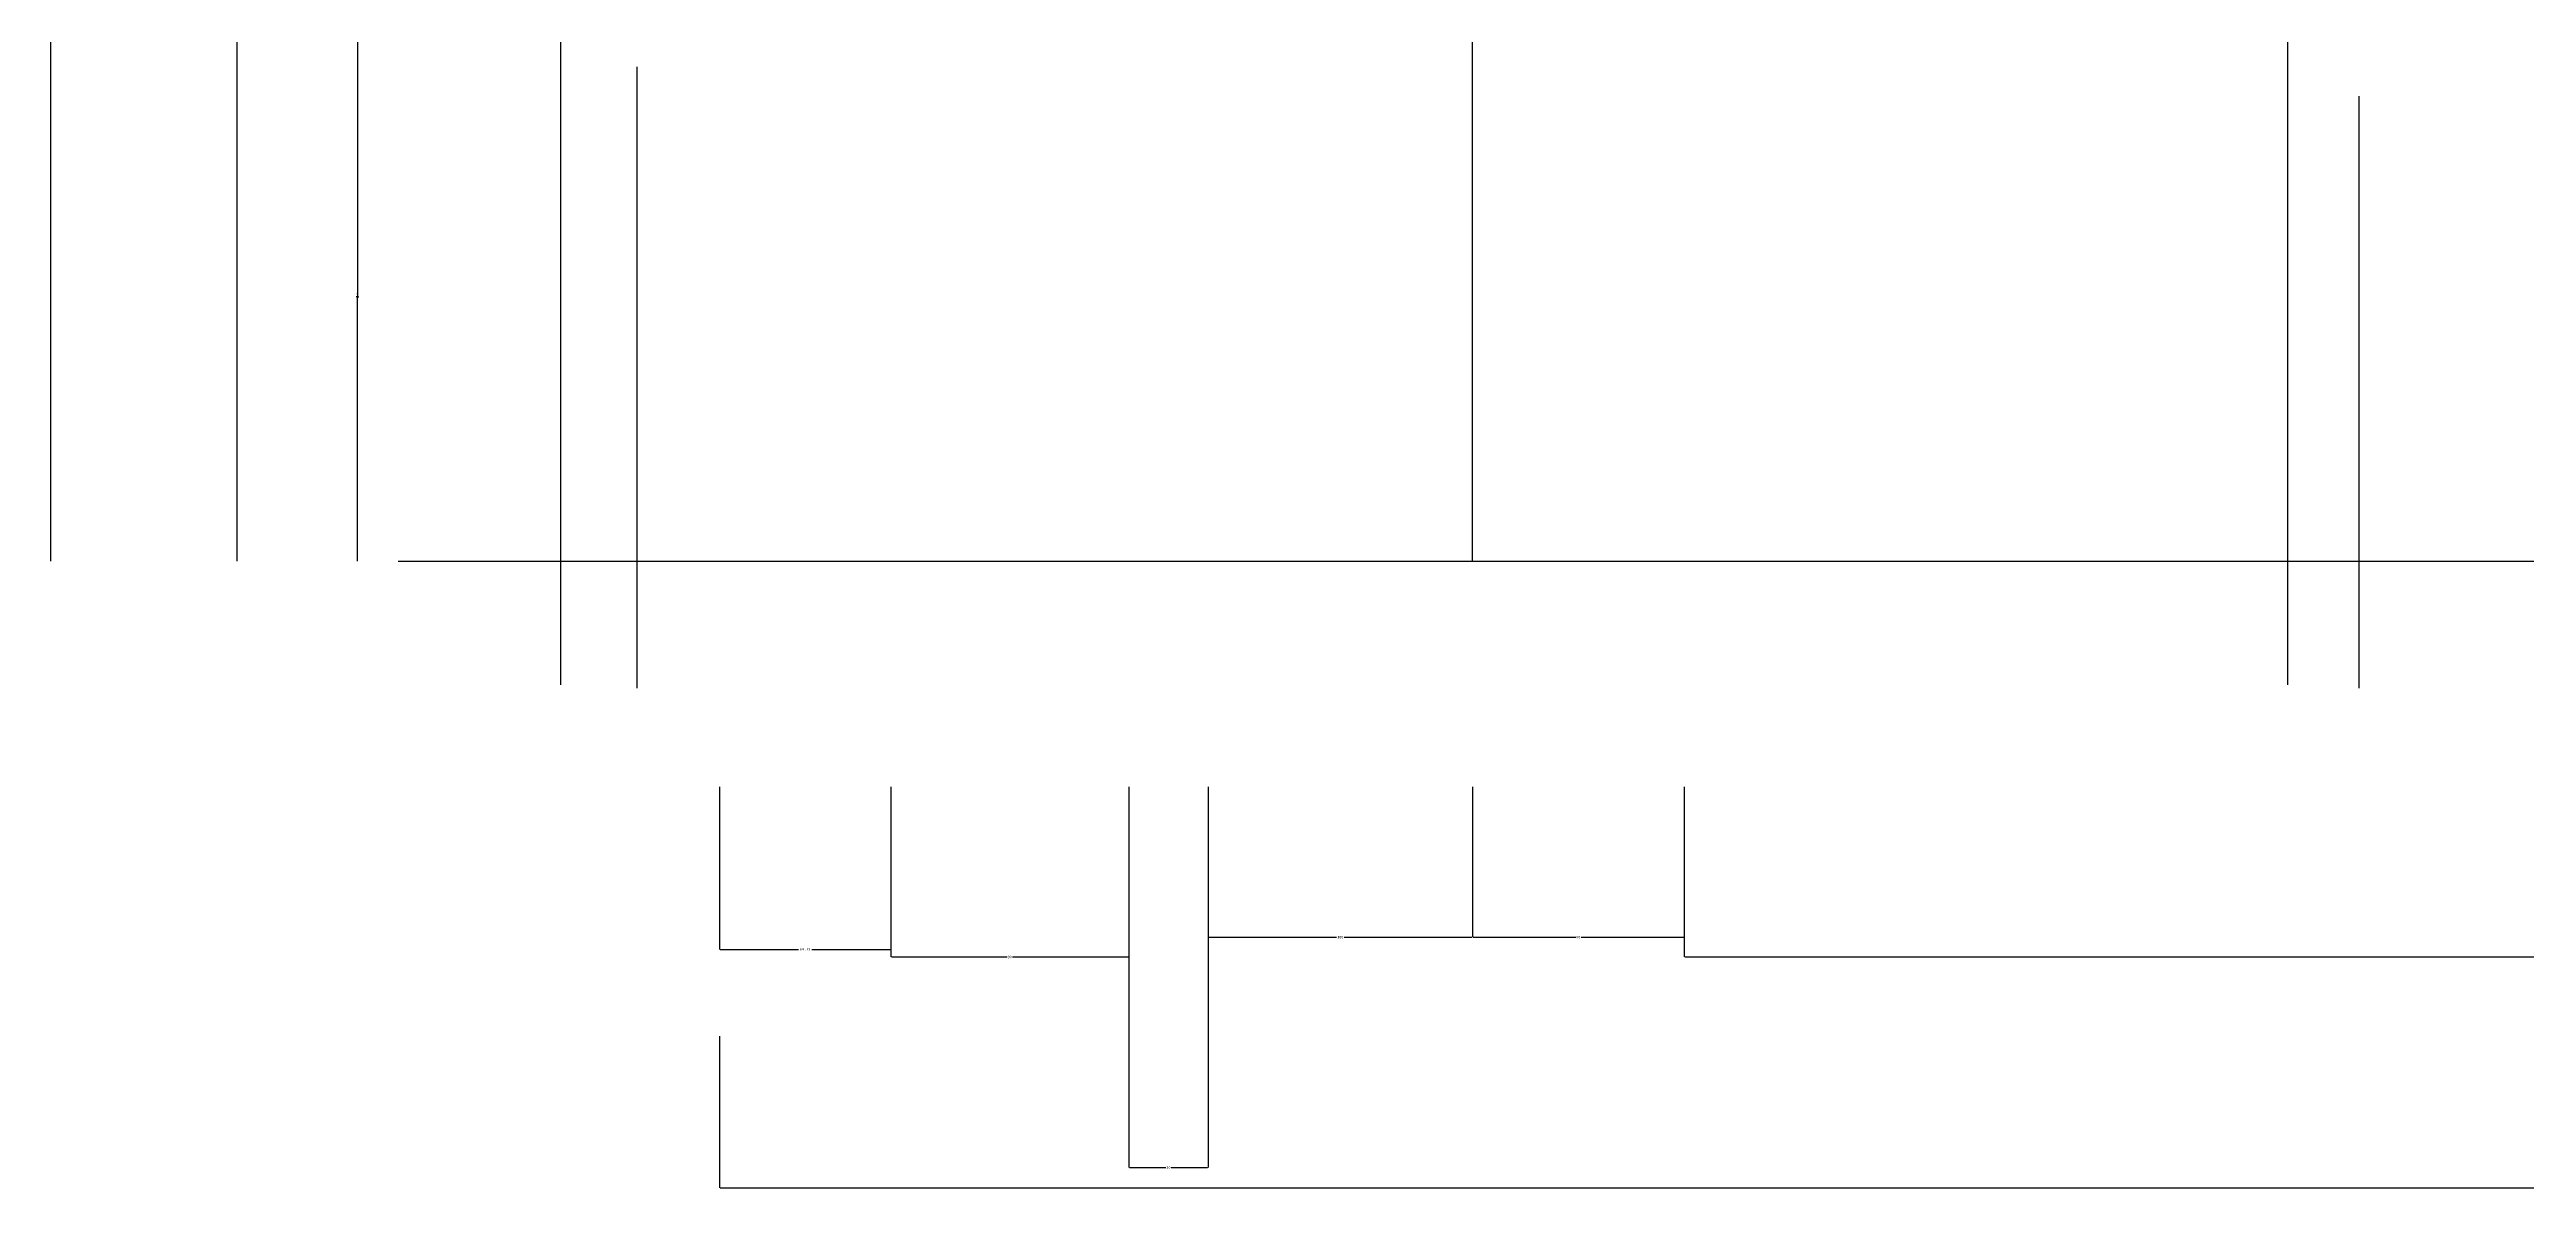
# Model space of a CAD drawing. Header units: metres. Extents: x 38 to 3506, y 780 to 4811.
# Drawn here: x 38 to 975, y 1047 to 1478 of the extents above; entities that cross this region are included whole.
import ezdxf

# ---------------------------------------------------------------- set-up
doc = ezdxf.new("R2010")
doc.units = ezdxf.units.M
for name, color, linetype in [('2', 2, 'Continuous'), ('3', 3, 'Continuous'), ('4', 4, 'Continuous'), ('BH', 3, 'Continuous'), ('DIM', 3, 'Continuous')]:
    doc.layers.add(name, color=color, linetype=linetype)
doc.dimstyles.get("Standard").update_dxf_attribs({"dimtxt": 2.5, "dimasz": 2.5, "dimexe": 1.25, "dimexo": 0.625, "dimtad": 1, "dimcen": 2.5, "dimazin": 3, "dimtfac": 1, "dimtmove": 0, "dimatfit": 3})

# ---------------------------------------------------------------- blocks, each defined once
blk = doc.blocks.new('*D3')
for p, q in [((656.48, 1199.44), (656.48, 1135.05)), ((1496.48, 1199.44), (1496.48, 1135.05)), ((656.73, 1135.05), (1074.98, 1135.05)), ((1077.98, 1135.05), (1496.23, 1135.05))]:
    blk.add_line(p, q)
at = {"layer": 'Defpoints'}
for p in [(656.48, 1199.44), (1496.48, 1199.44), (656.48, 1135.05)]:
    blk.add_point(p, dxfattribs=at)
at = {"layer": '3', "insert": (1076.48, 1135.05), "char_height": 1, "attachment_point": 5}
blk.add_mtext('840', dxfattribs=at)
blk = doc.blocks.new('*D4')
for p, q in [((291.76, 1105.05), (291.76, 1047.77)), ((1861.2, 1105.05), (1861.2, 1047.77)), ((292.01, 1047.77), (1074.48, 1047.77)), ((1078.48, 1047.77), (1860.95, 1047.77))]:
    blk.add_line(p, q)
at = {"layer": 'Defpoints'}
for p in [(291.76, 1105.05), (1861.2, 1105.05), (291.76, 1047.77)]:
    blk.add_point(p, dxfattribs=at)
at = {"layer": '3', "insert": (1076.48, 1047.77), "char_height": 1, "attachment_point": 5}
blk.add_mtext('1570', dxfattribs=at)
blk = doc.blocks.new('*D7')
for p, q in [((38.89, 4229.52), (38.89, 2757.13)), ((38.64, 2757.13), (38.39, 2757.13)), ((38.89, 1284.75), (38.89, 2757.13)), ((38.89, 2757.13), (38.89, 2757.13)), ((39.14, 2757.13), (39.39, 2757.13))]:
    blk.add_line(p, q)
at = {"layer": 'Defpoints'}
for p in [(38.89, 4229.52), (38.89, 2757.13), (38.89, 1284.75)]:
    blk.add_point(p, dxfattribs=at)
at = {"layer": 'DIM', "insert": (38.89, 2758.255), "char_height": 1, "attachment_point": 5}
blk.add_mtext('0', dxfattribs=at)
blk = doc.blocks.new('*D8')
for p, q in [((109.29, 3384.75), (109.29, 2334.75)), ((109.04, 2334.75), (108.79, 2334.75)), ((109.29, 1284.75), (109.29, 2334.75)), ((109.29, 2334.75), (109.29, 2334.75)), ((109.54, 2334.75), (109.79, 2334.75))]:
    blk.add_line(p, q)
at = {"layer": 'Defpoints'}
for p in [(109.29, 3384.75), (109.29, 2334.75), (109.29, 1284.75)]:
    blk.add_point(p, dxfattribs=at)
at = {"layer": 'DIM', "insert": (109.29, 2335.875), "char_height": 1, "attachment_point": 5}
blk.add_mtext('0', dxfattribs=at)
blk = doc.blocks.new('*D10')
for p, q in [((154.86, 1484.75), (154.86, 1384.75)), ((154.61, 1384.75), (154.36, 1384.75)), ((154.86, 1284.75), (154.86, 1384.75)), ((154.86, 1384.75), (154.86, 1384.75)), ((155.11, 1384.75), (155.36, 1384.75))]:
    blk.add_line(p, q)
at = {"layer": 'Defpoints'}
for p in [(154.86, 1484.75), (154.86, 1384.75), (154.86, 1284.75)]:
    blk.add_point(p, dxfattribs=at)
at = {"layer": 'DIM', "insert": (154.86, 1385.875), "char_height": 1, "attachment_point": 5}
blk.add_mtext('0', dxfattribs=at)
blk = doc.blocks.new('*D11')
for p, q in [((476.48, 1199.44), (476.48, 1142.55)), ((576.48, 1199.44), (576.48, 1142.55)), ((476.73, 1142.55), (524.98, 1142.55)), ((527.98, 1142.55), (576.23, 1142.55))]:
    blk.add_line(p, q)
at = {"layer": 'Defpoints'}
for p in [(476.48, 1199.44), (576.48, 1199.44), (476.48, 1142.55)]:
    blk.add_point(p, dxfattribs=at)
at = {"layer": '3', "insert": (526.48, 1142.55), "char_height": 1, "attachment_point": 5}
blk.add_mtext('100', dxfattribs=at)
blk = doc.blocks.new('*D12')
for p, q in [((446.48, 1199.44), (446.48, 1055.39)), ((476.48, 1199.44), (476.48, 1055.39)), ((446.73, 1055.39), (460.48, 1055.39)), ((462.48, 1055.39), (476.23, 1055.39))]:
    blk.add_line(p, q)
at = {"layer": 'Defpoints'}
for p in [(446.48, 1199.44), (476.48, 1199.44), (446.48, 1055.39)]:
    blk.add_point(p, dxfattribs=at)
at = {"layer": '3', "insert": (461.48, 1055.39), "char_height": 1, "attachment_point": 5}
blk.add_mtext('30', dxfattribs=at)
blk = doc.blocks.new('*D13')
for p, q in [((356.48, 1199.44), (356.48, 1135.05)), ((446.48, 1199.44), (446.48, 1135.05)), ((356.73, 1135.05), (400.48, 1135.05)), ((402.48, 1135.05), (446.23, 1135.05))]:
    blk.add_line(p, q)
at = {"layer": 'Defpoints'}
for p in [(356.48, 1199.44), (446.48, 1199.44), (356.48, 1135.05)]:
    blk.add_point(p, dxfattribs=at)
at = {"layer": '3', "insert": (401.48, 1135.05), "char_height": 1, "attachment_point": 5}
blk.add_mtext('90', dxfattribs=at)
blk = doc.blocks.new('*D14')
for p, q in [((291.76, 1199.44), (291.76, 1137.89)), ((356.48, 1199.44), (356.48, 1137.89)), ((292.01, 1137.89), (321.62, 1137.89)), ((326.62, 1137.89), (356.23, 1137.89))]:
    blk.add_line(p, q)
at = {"layer": 'Defpoints'}
for p in [(291.76, 1199.44), (356.48, 1199.44), (291.76, 1137.89)]:
    blk.add_point(p, dxfattribs=at)
at = {"layer": '3', "insert": (324.12, 1137.89), "char_height": 1, "attachment_point": 5}
blk.add_mtext('64,72', dxfattribs=at)
blk = doc.blocks.new('*D15')
for p, q in [((576.48, 1199.44), (576.48, 1142.55)), ((656.48, 1199.44), (656.48, 1142.55)), ((576.73, 1142.55), (615.48, 1142.55)), ((617.48, 1142.55), (656.23, 1142.55))]:
    blk.add_line(p, q)
at = {"layer": 'Defpoints'}
for p in [(576.48, 1199.44), (656.48, 1199.44), (576.48, 1142.55)]:
    blk.add_point(p, dxfattribs=at)
at = {"layer": '3', "insert": (616.48, 1142.55), "char_height": 1, "attachment_point": 5}
blk.add_mtext('80', dxfattribs=at)

msp = doc.modelspace()

# ---------------------------------------------------------------- hatches: boundary and pattern name
at = {"layer": 'BH'}
h = msp.add_hatch(dxfattribs=at)
h.set_pattern_fill('AR-BRSTD', scale=30)
h.paths.add_polyline_path([(231.68, 3974.65), (170.16, 3974.65), (170.16, 1284.75), (231.68, 1284.75)])
h.paths.add_polyline_path([(576.48, 3384.75), (476.48, 3384.75), (476.48, 3484.75), (446.48, 3484.75), (446.48, 3864.75), (416.48, 3864.75), (416.48, 3874.75), (426.48, 3874.75), (426.48, 3904.75), (416.48, 3904.75), (416.48, 3914.75), (426.48, 3914.75, 0.31), (376.48, 3954.75), (376.48, 3964.75), (356.48, 3964.75), (356.48, 3993.21), (295.43, 3993.21), (295.43, 3974.65), (231.68, 3974.65), (231.68, 1284.75), (576.48, 1284.75)])
h.paths.add_polyline_path([(1982.8, 3974.65), (1857.54, 3974.65), (1857.54, 3993.21), (1796.48, 3993.21), (1796.48, 3964.75), (1776.48, 3964.75), (1776.48, 3954.75, 0.31), (1726.48, 3914.75), (1736.48, 3914.75), (1736.48, 3904.75), (1726.48, 3904.75), (1726.48, 3874.75), (1736.48, 3874.75), (1736.48, 3864.75), (1706.48, 3864.75), (1706.48, 3484.75), (1676.48, 3484.75), (1676.48, 3384.75), (1576.48, 3384.75), (1576.48, 1284.75), (1982.8, 1284.75)])

# ---------------------------------------------------------------- linework, layer by layer
at = {"layer": '2'}
msp.add_line((170.16, 1284.75), (3416.04, 1284.75), dxfattribs=at)
at = {"layer": '4'}
msp.add_lwpolyline([(576.48, 1284.75), (576.48, 3384.75), (476.48, 3384.75), (476.48, 3484.75), (446.48, 3484.75), (446.48, 3864.75), (416.48, 3864.75), (416.48, 3874.75), (426.48, 3874.75), (426.48, 3904.75), (416.48, 3904.75), (416.48, 3914.75), (426.48, 3914.75, 0.31), (376.48, 3954.75), (376.48, 3964.75), (356.48, 3964.75), (356.48, 4003.97)], format="xyb", dxfattribs=at)
at = {"layer": 'DIM'}
for points in [[(231.68, 1237.93), (231.68, 4388.15), (159.54, 4388.15)], [(884.73, 1237.93), (884.73, 4388.15), (956.87, 4388.15)], [(260.59, 1236.72), (260.59, 1471.76)], [(911.72, 1236.72), (911.72, 1460.64)]]:
    msp.add_lwpolyline(points, dxfattribs=at)

# ---------------------------------------------------------------- dimensions: what is measured, and where the dimension line sits
at = {"layer": '3'}
for base, p1, p2, picture, middle in [((291.76, 1137.89), (291.76, 1199.44), (356.48, 1199.44), '*D14', (324.12, 1137.89)), ((356.48, 1135.05), (356.48, 1199.44), (446.48, 1199.44), '*D13', (401.48, 1135.05)), ((446.48, 1055.39), (446.48, 1199.44), (476.48, 1199.44), '*D12', (461.48, 1055.39)), ((476.48, 1142.55), (476.48, 1199.44), (576.48, 1199.44), '*D11', (526.48, 1142.55)), ((576.48, 1142.55), (576.48, 1199.44), (656.48, 1199.44), '*D15', (616.48, 1142.55)), ((656.48, 1135.05), (656.48, 1199.44), (1496.48, 1199.44), '*D3', (1076.48, 1135.05))]:
    dim = msp.add_linear_dim(base=base, p1=p1, p2=p2, dimstyle='Standard', dxfattribs=at)
    dim.commit()
    dim.dimension.update_dxf_attribs({"geometry": picture, "text_midpoint": middle})
dim = msp.add_linear_dim(base=(291.76, 1047.77), p1=(291.76, 1105.05), p2=(1861.2, 1105.05), text='1570', dimstyle='Standard', dxfattribs=at)
dim.commit()
dim.dimension.update_dxf_attribs({"geometry": '*D4', "text_midpoint": (1076.48, 1047.77)})
at = {"layer": 'DIM'}
for base, p1, p2, picture, middle in [((38.89, 2757.13), (38.89, 4229.52), (38.89, 1284.75), '*D7', (38.89, 2758.255)), ((109.29, 2334.75), (109.29, 3384.75), (109.29, 1284.75), '*D8', (109.29, 2335.875)), ((154.86, 1384.75), (154.86, 1484.75), (154.86, 1284.75), '*D10', (154.86, 1385.875))]:
    dim = msp.add_linear_dim(base=base, p1=p1, p2=p2, dimstyle='Standard', dxfattribs=at)
    dim.commit()
    dim.dimension.update_dxf_attribs({"geometry": picture, "text_midpoint": middle})

doc.saveas('drawing.dxf')
